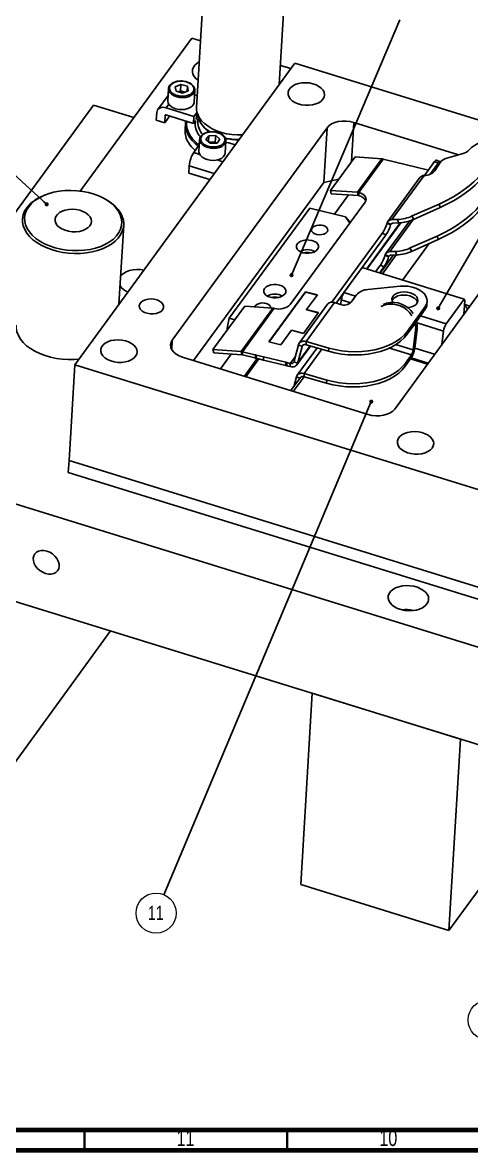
# Model space of a CAD drawing. Header units: millimetres. Extents: x 5 to 1495, y -1208 to 895.
# Drawn here: x 934.7 to 1045.4, y 5 to 282.9 of the extents above; entities that cross this region are included whole.
import ezdxf

# ---------------------------------------------------------------- set-up
doc = ezdxf.new("R2010")
doc.units = ezdxf.units.MM
doc.styles.add('SLDTEXTSTYLE13', font='TXT', dxfattribs={"width": 0.75})
doc.dimstyles.new('SLDDIMSTYLE2', dxfattribs={"dimtxt": 0.18, "dimasz": 1.016, "dimexe": 0, "dimexo": 0.0625, "dimgap": 0, "dimtad": 0, "dimtih": 1, "dimtoh": 1, "dimdec": 0, "dimrnd": 1e-09, "dimzin": 0, "dimdsep": 46, "dimtxsty": 'Standard', "dimblk1": 'DOT', "dimblk2": 'DOT', "dimsah": 1, "dimcen": 0.09, "dimadec": 0, "dimazin": 0, "dimtfac": 1.016, "dimtdec": 0, "dimtofl": 0, "dimtmove": 0, "dimatfit": 3, "dimldrblk": 'DOT', "dimfxl": 1, "dimfrac": 2, "dimtolj": 1, "dimtzin": 0, "dimarcsym": 0})

# ---------------------------------------------------------------- blocks, each defined once
blk = doc.blocks.new('SW_NOTE_39')
at = {"color": 0, "linetype": 'Continuous', "lineweight": 0}
blk.add_circle((-1.92, -4.55), 4.94, dxfattribs=at)
at = {"color": 0, "linetype": 'Continuous', "lineweight": 0, "insert": (-1.99, -2.74), "char_height": 3.5, "attachment_point": 2, "style": 'SLDTEXTSTYLE13'}
blk.add_mtext('11', dxfattribs=at)
blk = doc.blocks.new('_Dot')
at = {"color": 0, "linetype": 'ByBlock', "lineweight": -2}
blk.add_line((-0.5, 0), (-1, 0), dxfattribs=at)
at = {"color": 0, "linetype": 'ByBlock', "const_width": 0.5}
blk.add_lwpolyline([(-0.25, 0, 1), (0.25, 0, 1)], format="xyb", close=True, dxfattribs=at)
blk = doc.blocks.new('SW_NOTE_41')
at = {"color": 0, "linetype": 'Continuous', "lineweight": 0}
blk.add_circle((-1.58, -4.68), 4.94, dxfattribs=at)
at = {"color": 0, "linetype": 'Continuous', "lineweight": 0, "insert": (-1.65, -2.87), "char_height": 3.5, "attachment_point": 2, "style": 'SLDTEXTSTYLE13'}
blk.add_mtext('17', dxfattribs=at)

msp = doc.modelspace()

# ---------------------------------------------------------------- linework, layer by layer
at = {"color": 7, "linetype": 'Continuous', "lineweight": 25}
for p, q in [((981.32, 323.333), (977.634, 261.942)), ((998.012, 267.63), (1001.284, 322.135)), ((976.456, 279.04), (948.958, 241.35)), ((978.621, 278.371), (976.456, 279.04)), ((1001.843, 272.882), (947.591, 198.523)), ((1175.595, 219.198), (1001.843, 272.882)), ((1000.84, 271.506), (998.292, 272.294)), ((972.374, 267.052), (973.769, 267.633)), ((972.563, 265.981), (972.374, 267.052)), ((973.674, 266.062), (973.769, 267.633)), ((973.769, 267.633), (975.352, 267.144)), ((974.069, 268.411), (975.163, 268.215)), ((975.282, 265.964), (975.352, 267.144)), ((975.352, 267.144), (975.542, 266.073)), ((998.331, 268.067), (998.043, 268.156)), ((970.601, 264.876), (968.062, 261.397)), ((970.702, 266.561), (970.525, 263.616)), ((970.702, 266.561), (970.705, 266.602)), ((974.147, 265.491), (972.563, 265.981)), ((973.674, 266.062), (973.089, 265.818)), ((974.732, 265.736), (973.674, 266.062)), ((975.542, 266.073), (974.147, 265.491)), ((977.013, 263.226), (977.19, 266.171)), ((977.809, 264.856), (977.124, 265.067)), ((875.825, 157.89), (952.179, 262.543)), ((952.179, 262.543), (962.168, 259.457)), ((976.973, 259.748), (970.114, 261.867)), ((967.806, 260.66), (967.695, 258.815)), ((967.695, 258.815), (969.799, 258.165)), ((969.799, 258.165), (969.912, 260.05)), ((970.989, 259.797), (969.799, 258.165)), ((976.867, 257.981), (970.008, 260.1)), ((976.867, 257.981), (976.973, 259.748)), ((977.405, 258.719), (976.867, 257.981)), ((977.677, 260.714), (976.973, 259.748)), ((977.571, 258.953), (977.677, 260.714)), ((977.677, 260.714), (977.724, 260.853)), ((977.779, 260.633), (978.172, 259.242)), ((978.008, 259.824), (977.926, 258.456)), ((1009.809, 256.921), (971.632, 204.595)), ((974.891, 257.968), (974.797, 256.398)), ((981.758, 255.91), (982.853, 255.714)), ((1042.22, 250.282), (1016.391, 258.263)), ((978.391, 254.06), (978.214, 251.115)), ((978.391, 254.06), (978.394, 254.101)), ((979.927, 254.009), (980.623, 254.963)), ((980.951, 253.108), (979.927, 254.009)), ((980.534, 253.475), (980.623, 254.963)), ((980.623, 254.963), (982.343, 255.016)), ((982.249, 253.445), (980.625, 253.395)), ((982.671, 253.161), (980.951, 253.108)), ((982.249, 253.445), (982.343, 255.016)), ((982.575, 253.158), (982.249, 253.445)), ((982.343, 255.016), (983.367, 254.115)), ((983.367, 254.115), (982.671, 253.161)), ((984.702, 250.726), (984.879, 253.671)), ((987.128, 252.712), (985.6, 253.184)), ((978.31, 252.711), (976.919, 250.804)), ((1043.361, 250.615), (1039.369, 249.451)), ((975.841, 247.598), (975.731, 245.752)), ((1010.631, 241.51), (1016.711, 249.741)), ((1016.711, 249.741), (1023.294, 249.295)), ((1023.294, 249.295), (1017.281, 241.064)), ((1017.65, 241.004), (1023.663, 249.235)), ((1023.663, 249.235), (1034.807, 246.513)), ((1036.349, 248.621), (1033.82, 245.164)), ((1035.252, 245.495), (1037.245, 248.219)), ((1036.349, 248.621), (1037.245, 248.219)), ((1037.708, 248.4), (1036.417, 246.367)), ((1037.682, 248.577), (1036.786, 248.979)), ((980.887, 244.159), (975.731, 245.752)), ((1032.722, 244.672), (1024.777, 233.813)), ((1025.825, 234.304), (1033.77, 245.163)), ((1033.77, 245.163), (1033.826, 245.164)), ((1009.001, 243.45), (976.876, 199.6)), ((1012.702, 244.314), (1009.001, 243.45)), ((940.12, 240.327), (939.801, 240.195)), ((955.275, 239.266), (954.975, 239.435)), ((1017.281, 241.064), (1010.631, 241.51)), ((1010.815, 240.677), (1010.631, 241.51)), ((1017.464, 240.231), (1010.815, 240.677)), ((1011.644, 235.665), (1015.132, 240.388)), ((1017.281, 241.064), (1017.544, 241.028)), ((1017.464, 240.231), (1017.281, 241.064)), ((1017.597, 240.214), (1017.464, 240.231)), ((1017.597, 240.214), (1017.544, 241.028)), ((1017.65, 240.203), (1017.65, 241.004)), ((1026.501, 187.642), (1064.678, 239.969)), ((1005.545, 237.15), (985.654, 209.999)), ((1000.755, 213.396), (1019.196, 238.639)), ((1014.349, 235.007), (1005.545, 237.15)), ((1037.432, 238.148), (1030.835, 235.204)), ((1031.118, 234.369), (1037.715, 237.312)), ((1037.715, 237.312), (1037.432, 238.148)), ((1015.405, 233.45), (1014.349, 235.007)), ((1014.349, 235.007), (1015.309, 233.847)), ((1015.309, 233.847), (1015.495, 233.573)), ((1019.63, 222.113), (1027.982, 233.528)), ((1030.195, 234.008), (1024.288, 225.934)), ((1024.597, 233.431), (1025.493, 233.03)), ((1024.656, 233.6), (1025.524, 233.116)), ((1027.167, 234.333), (1025.825, 234.304)), ((1027.451, 233.497), (1026.108, 233.468)), ((1027.167, 234.333), (1027.451, 233.497)), ((1031.118, 234.369), (1030.835, 235.204)), ((958.483, 213.451), (959.653, 232.939)), ((1023.311, 230.8), (1010.993, 213.963)), ((1023.446, 230.984), (1023.311, 230.8)), ((1024.342, 230.583), (1023.446, 230.984)), ((1024.207, 230.399), (1012.028, 213.751)), ((1024.342, 230.583), (1024.207, 230.399)), ((1028.403, 219.403), (1034.996, 228.438)), ((1036.942, 230.269), (1030.345, 227.326)), ((1030.628, 226.49), (1037.226, 229.433)), ((1037.226, 229.433), (1036.942, 230.269)), ((1026.169, 225.601), (1022.89, 221.106)), ((1024.107, 225.553), (1025.003, 225.151)), ((1024.166, 225.721), (1025.034, 225.237)), ((1026.678, 226.455), (1025.335, 226.425)), ((1026.961, 225.619), (1025.619, 225.589)), ((1026.678, 226.455), (1026.961, 225.619)), ((1030.628, 226.49), (1030.345, 227.326)), ((1013.987, 216.333), (1018.467, 222.473)), ((1043.615, 214.703), (1018.467, 222.473)), ((1022.822, 222.921), (1021.751, 221.458)), ((1023.718, 222.52), (1022.721, 221.158)), ((1022.956, 223.105), (1022.822, 222.921)), ((1023.852, 222.704), (1022.956, 223.105)), ((1023.852, 222.704), (1023.718, 222.52)), ((1027.805, 217.901), (1019.832, 217.086)), ((1004.484, 216.558), (995.467, 204.215)), ((1004.484, 216.438), (995.54, 204.196)), ((1007.416, 215.791), (1004.484, 216.558)), ((1004.484, 216.438), (1004.484, 216.558)), ((1007.342, 215.69), (1004.484, 216.438)), ((1004.781, 212.184), (1007.416, 215.791)), ((1013.189, 213.394), (1013.332, 214.523)), ((1017.041, 215.757), (1015.754, 213.959)), ((1034.455, 213.425), (1034.502, 214.211)), ((1043.615, 214.703), (1039.213, 208.668)), ((1043.58, 211.051), (1043.775, 214.298)), ((1043.775, 214.298), (1043.615, 214.703)), ((981.664, 202.295), (989.565, 212.99)), ((996.435, 212.529), (988.617, 201.828)), ((988.987, 201.77), (996.804, 212.469)), ((989.565, 212.99), (996.435, 212.529)), ((996.435, 212.529), (996.804, 212.469)), ((996.804, 212.469), (996.874, 212.452)), ((1009.951, 213.473), (1002.935, 203.857)), ((1003.965, 206.288), (1007.712, 211.417)), ((1004.668, 204.28), (1011.661, 213.865)), ((1007.712, 211.417), (1004.781, 212.184)), ((1004.781, 212.064), (1004.781, 212.184)), ((1007.639, 211.316), (1004.781, 212.064)), ((1013.116, 213.415), (1011.661, 213.865)), ((1023.09, 212.93), (1024.123, 213.291)), ((1024.506, 213.714), (1023.69, 213.429)), ((1024.123, 213.291), (1024.506, 213.714)), ((1031.059, 208.099), (1034.009, 212.222)), ((1031.107, 208.884), (1034.057, 213.008)), ((1034.009, 212.222), (1034.057, 213.008)), ((1044.437, 212.225), (1043.721, 213.389)), ((985.152, 207.579), (985.654, 209.999)), ((985.654, 209.999), (987.096, 209.648)), ((1029.655, 206.855), (1031.107, 208.884)), ((1031.107, 208.884), (1031.059, 208.099)), ((985.505, 207.493), (985.152, 207.579)), ((985.152, 207.579), (985.152, 207.016)), ((998.398, 203.448), (1001.033, 207.055)), ((1001.033, 207.055), (1003.965, 206.288)), ((1029.608, 206.07), (1031.059, 208.099)), ((1029.608, 206.07), (1029.655, 206.855)), ((1031.652, 207.021), (1031.052, 202.25)), ((1032.035, 207.444), (1031.431, 202.637)), ((1031.652, 207.021), (1032.035, 207.444)), ((1038.557, 206.858), (1038.144, 203.599)), ((995.467, 204.215), (998.398, 203.448)), ((1002.755, 203.476), (1001.87, 200.11)), ((1002.377, 198.53), (1005.766, 203.163)), ((1002.755, 203.476), (1003.651, 203.074)), ((1003.651, 203.074), (1002.766, 199.709)), ((1004.621, 203.495), (1004.668, 204.28)), ((1010.172, 201.883), (1004.621, 203.495)), ((1004.668, 204.28), (1010.22, 202.668)), ((974.195, 200.428), (1019.919, 186.301)), ((988.617, 201.828), (981.664, 202.295)), ((981.848, 201.462), (981.664, 202.295)), ((988.8, 200.995), (981.848, 201.462)), ((983.494, 197.555), (986.165, 201.172)), ((988.8, 200.995), (988.617, 201.828)), ((991.998, 201.035), (988.987, 201.77)), ((988.987, 201.77), (988.988, 200.969)), ((988.988, 200.969), (991.998, 200.234)), ((991.998, 201.035), (992.163, 200.994)), ((992.163, 200.193), (991.998, 200.234)), ((992.163, 200.994), (992.325, 200.955)), ((992.163, 200.994), (992.163, 200.193)), ((992.326, 200.154), (992.163, 200.193)), ((994.097, 200.523), (992.325, 200.955)), ((992.325, 200.955), (992.326, 200.154)), ((992.326, 200.154), (994.097, 199.722)), ((999.654, 199.17), (994.097, 200.523)), ((994.097, 199.722), (994.097, 200.523)), ((1001.87, 200.11), (1001.66, 199.312)), ((1007.351, 202.702), (1002.445, 195.979)), ((1010.22, 202.668), (1010.172, 201.883)), ((1029.118, 198.191), (1030.57, 200.22)), ((1029.165, 198.977), (1030.617, 201.005)), ((1031.047, 202.214), (1031.052, 202.25)), ((947.591, 198.523), (946.177, 174.963)), ((947.591, 198.523), (1060.987, 163.487)), ((999.654, 198.369), (994.097, 199.722)), ((999.654, 199.17), (999.914, 199.101)), ((999.654, 199.17), (999.654, 198.369)), ((999.915, 198.3), (999.654, 198.369)), ((1000.753, 198.897), (999.914, 199.101)), ((999.915, 198.3), (999.914, 199.101)), ((1000.753, 198.096), (999.915, 198.3)), ((1000.753, 198.897), (1000.753, 198.096)), ((1002.556, 198.911), (1001.66, 199.312)), ((1002.556, 198.911), (1002.766, 199.709)), ((1029.118, 198.191), (1029.165, 198.977)), ((1034.568, 198.699), (1030.403, 199.986)), ((1003.253, 195.389), (1000.908, 192.175)), ((1002.265, 195.597), (1001.623, 193.155)), ((1004.131, 195.616), (1004.178, 196.402)), ((1009.683, 194.004), (1004.131, 195.616)), ((1004.178, 196.402), (1009.73, 194.79)), ((1009.73, 194.79), (1009.683, 194.004)), ((900.102, 174.387), (1151.584, 96.686)), ((946.177, 174.963), (946, 172.018)), ((946.177, 174.963), (1129.073, 118.453)), ((946, 172.018), (1128.896, 115.508)), ((898.687, 150.826), (1150.17, 73.125)), ((956.44, 132.982), (927.864, 93.816)), ((1003.309, 70.506), (1006.139, 117.627)), ((1042.718, 106.325), (1006.139, 117.627)), ((1039.888, 59.204), (1042.718, 106.325)), ((1068.464, 98.37), (1039.888, 59.204)), ((1039.888, 59.204), (1003.309, 70.506))]:
    msp.add_line(p, q, dxfattribs=at)
at = {"color": 8, "linetype": 'Continuous', "lineweight": 25}
for p, q in [((970.769, 262.765), (970.114, 261.867)), ((969.948, 260.1), (969.912, 260.05)), ((978.52, 258.318), (978.683, 258.033)), ((1009.001, 243.45), (1009.809, 256.921)), ((1015.806, 248.516), (1016.391, 258.263)), ((976.919, 250.804), (978.409, 250.344)), ((975.841, 247.598), (982.006, 245.693)), ((982.699, 249.019), (984.114, 248.581)), ((1027.876, 233.519), (1019.55, 222.138)), ((1025.335, 226.425), (1031.161, 234.388)), ((1025.738, 233.364), (1025.493, 233.03)), ((1026.893, 225.617), (1023.471, 220.927)), ((1025.248, 225.486), (1025.003, 225.151)), ((1015.638, 213.822), (1013.332, 214.523)), ((1013.987, 216.333), (1016.834, 215.468)), ((1013.196, 213.454), (1013.159, 213.402)), ((1038.557, 206.858), (1031.997, 208.852)), ((1032.85, 210.601), (1039.213, 208.668)), ((971.496, 202.327), (971.632, 204.595)), ((1005.684, 203.186), (1002.556, 198.911)), ((1003.875, 203.381), (1003.651, 203.074)), ((1026.702, 203.534), (1031.047, 202.214)), ((992.61, 200.085), (989.423, 195.723)), ((1001.999, 200.599), (1000.753, 198.897)), ((1004.178, 196.402), (1008.526, 202.361)), ((1030.617, 201.005), (1025.187, 202.655)), ((1030.57, 200.22), (1034.751, 198.95)), ((1031.431, 202.637), (1036.351, 201.142)), ((989.76, 195.619), (992.96, 199.999)), ((1001.489, 191.995), (1004.131, 195.616)), ((1002.265, 195.597), (1003.124, 195.212))]:
    msp.add_line(p, q, dxfattribs=at)
at = {"color": 7, "linetype": 'Continuous', "lineweight": 70}
for p, q in [((1490, 10), (10, 10)), ((1495, 5), (5, 5))]:
    msp.add_line(p, q, dxfattribs=at)
at = {"color": 7, "linetype": 'Continuous', "lineweight": 35}
for p, q in [((950, 10), (950, 5)), ((1000, 10), (1000, 5))]:
    msp.add_line(p, q, dxfattribs=at)
at = {"color": 7, "linetype": 'Continuous', "lineweight": 25, "flags": 128}
for points in [[(978.308, 273.161), (977.761, 272.838), (977.222, 272.375), (976.84, 271.851), (976.629, 271.286), (976.598, 270.7), (976.746, 270.115), (977.07, 269.55), (977.556, 269.028), (978.037, 268.662)], [(1008.798, 263.984), (1009.078, 264.509), (1009.178, 265.064), (1009.094, 265.627), (1008.829, 266.176), (1008.395, 266.686), (1007.808, 267.138), (1007.094, 267.513), (1006.281, 267.795), (1005.402, 267.973), (1004.495, 268.04), (1003.594, 267.993), (1002.739, 267.834), (1001.963, 267.57), (1001.298, 267.21), (1000.772, 266.771), (1000.406, 266.269), (1000.215, 265.726), (1000.208, 265.164), (1000.383, 264.605), (1000.734, 264.073), (1001.247, 263.59), (1001.901, 263.174), (1002.669, 262.844), (1003.519, 262.612), (1004.417, 262.489), (1005.325, 262.479), (1006.208, 262.583), (1007.028, 262.795), (1007.752, 263.109), (1008.35, 263.511), (1008.798, 263.984)], [(970.114, 261.867), (969.684, 261.963), (969.266, 261.983), (968.876, 261.926), (968.529, 261.795), (968.239, 261.593), (968.016, 261.33), (967.87, 261.015), (967.806, 260.66)], [(977.013, 263.226), (977.001, 263.112), (976.844, 262.662), (976.52, 262.253), (976.049, 261.907), (975.454, 261.642), (974.769, 261.473), (974.03, 261.409), (973.277, 261.454), (972.55, 261.605), (971.889, 261.853), (971.329, 262.187), (970.901, 262.586), (970.628, 263.031), (970.523, 263.497), (970.525, 263.616)], [(969.912, 260.05), (969.914, 260.065), (969.921, 260.078), (969.93, 260.089), (969.942, 260.097), (969.956, 260.103), (969.973, 260.105), (969.99, 260.104), (970.008, 260.1)], [(974.965, 258.568), (974.916, 258.246), (974.895, 257.332), (975.05, 256.416), (975.377, 255.512), (975.873, 254.631), (976.53, 253.787), (977.339, 252.99), (978.083, 252.4)], [(975.187, 258.5), (975.144, 257.803), (975.247, 256.887), (975.526, 255.979), (975.978, 255.092), (976.596, 254.239), (977.372, 253.432), (978.293, 252.683), (978.308, 252.673)], [(978.105, 259.481), (978.296, 258.813), (978.52, 258.318)], [(978.308, 259.445), (978.874, 258.677), (979.596, 257.956), (980.462, 257.296), (981.455, 256.707), (982.557, 256.202), (983.751, 255.788), (985.013, 255.473), (986.321, 255.263), (987.653, 255.162), (988.919, 255.167)], [(1016.391, 258.263), (1015.461, 258.485), (1014.488, 258.594), (1013.512, 258.584), (1012.57, 258.455), (1011.696, 258.213), (1010.926, 257.868), (1010.289, 257.432), (1009.809, 256.921)], [(985.6, 253.184), (985.054, 253.28), (984.858, 253.319)], [(1050.87, 249.074), (1051.785, 249.489), (1052.619, 249.967), (1053.343, 250.491), (1053.932, 251.043), (1054.366, 251.604), (1054.631, 252.154), (1054.716, 252.675), (1054.618, 253.149), (1054.342, 253.559), (1053.897, 253.89), (1053.298, 254.132), (1052.565, 254.277), (1051.725, 254.318), (1050.806, 254.256), (1049.84, 254.091), (1048.859, 253.83), (1047.899, 253.482), (1046.993, 253.058), (1046.17, 252.573), (1045.461, 252.045), (1044.889, 251.491)], [(984.702, 250.726), (984.69, 250.612), (984.533, 250.162), (984.21, 249.752), (983.738, 249.406), (983.144, 249.142), (982.458, 248.973), (981.719, 248.909), (980.966, 248.954), (980.239, 249.104), (979.578, 249.353), (979.019, 249.686), (978.59, 250.086), (978.317, 250.531), (978.213, 250.996), (978.214, 251.115)], [(1036.786, 248.979), (1036.732, 248.983), (1036.628, 248.929), (1036.499, 248.807), (1036.349, 248.621)], [(1037.245, 248.219), (1037.395, 248.406), (1037.524, 248.528), (1037.628, 248.582), (1037.702, 248.564), (1037.744, 248.477), (1037.747, 248.458)], [(1048.671, 246.692), (1047.94, 245.661), (1047.057, 244.629), (1046.03, 243.606), (1044.868, 242.601), (1043.582, 241.623), (1042.182, 240.681), (1040.682, 239.782), (1039.093, 238.935), (1037.432, 238.148)], [(1037.715, 237.312), (1039.377, 238.099), (1040.965, 238.946), (1042.465, 239.845), (1043.865, 240.788), (1045.151, 241.766), (1046.313, 242.77), (1047.34, 243.793), (1048.223, 244.825), (1048.954, 245.856)], [(955.275, 239.266), (955.595, 239.079), (956.627, 238.385), (957.525, 237.625), (958.279, 236.809), (958.876, 235.95), (959.31, 235.059), (959.573, 234.148), (959.662, 233.231), (959.575, 232.321), (959.315, 231.43), (958.884, 230.57), (958.289, 229.754), (957.538, 228.994), (956.641, 228.299), (955.611, 227.68), (954.464, 227.146), (953.213, 226.703), (951.878, 226.358), (950.477, 226.116), (949.03, 225.981), (947.556, 225.953), (946.078, 226.034), (944.614, 226.223), (943.187, 226.517), (941.816, 226.911), (940.519, 227.4), (939.317, 227.977), (938.224, 228.635), (937.258, 229.364), (936.43, 230.153), (935.753, 230.992), (935.237, 231.869), (934.888, 232.771), (934.712, 233.686), (934.711, 234.601), (934.884, 235.504), (935.23, 236.381), (935.744, 237.22), (935.744, 237.22)], [(936.225, 237.471), (936.901, 238.258), (937.733, 238.981), (938.708, 239.63), (939.812, 240.195), (941.028, 240.667), (942.338, 241.039), (943.721, 241.306), (945.157, 241.463), (946.624, 241.509), (948.1, 241.441), (949.562, 241.263), (950.988, 240.975), (952.357, 240.583), (953.648, 240.092), (954.84, 239.51), (955.917, 238.846), (956.862, 238.11), (957.661, 237.312), (958.3, 236.466), (958.772, 235.583), (959.068, 234.677), (959.184, 233.763), (959.118, 232.853), (958.872, 231.962), (958.449, 231.103), (957.855, 230.29), (957.1, 229.533), (956.194, 228.846), (955.153, 228.238), (953.99, 227.718), (952.725, 227.295), (951.376, 226.975), (949.964, 226.763), (948.51, 226.661), (947.035, 226.672), (945.564, 226.795), (944.117, 227.029), (942.717, 227.37), (941.385, 227.812), (940.141, 228.349), (939.004, 228.974), (937.991, 229.675), (937.118, 230.444), (936.397, 231.267), (935.84, 232.133), (935.456, 233.029), (935.25, 233.941), (935.224, 234.855), (935.38, 235.757), (935.716, 236.633), (936.225, 237.471)], [(1019.196, 238.639), (1019.378, 238.973), (1019.447, 239.323), (1019.401, 239.674), (1019.241, 240.013), (1018.974, 240.327), (1018.61, 240.603), (1018.163, 240.832), (1017.65, 241.004)], [(951.314, 232.809), (951.594, 233.334), (951.694, 233.89), (951.61, 234.453), (951.345, 235.001), (950.91, 235.512), (950.324, 235.963), (949.61, 236.338), (948.797, 236.621), (947.918, 236.799), (947.01, 236.866), (946.11, 236.819), (945.255, 236.66), (944.479, 236.395), (943.814, 236.036), (943.288, 235.596), (942.922, 235.095), (942.731, 234.552), (942.723, 233.989), (942.899, 233.431), (943.25, 232.899), (943.763, 232.415), (944.417, 232), (945.184, 231.67), (946.035, 231.438), (946.932, 231.315), (947.841, 231.305), (948.724, 231.408), (949.544, 231.621), (950.268, 231.935), (950.866, 232.336), (951.314, 232.809)], [(1048.181, 238.813), (1047.45, 237.782), (1046.567, 236.75), (1045.54, 235.728), (1044.379, 234.723), (1043.092, 233.745), (1041.692, 232.802), (1040.192, 231.904), (1038.604, 231.057), (1036.942, 230.269)], [(1037.226, 229.433), (1038.887, 230.221), (1040.475, 231.068), (1041.976, 231.966), (1043.375, 232.909), (1044.662, 233.887), (1045.824, 234.892), (1046.85, 235.914), (1047.733, 236.946), (1048.464, 237.977)], [(1009.818, 231.29), (1009.974, 231.634), (1009.952, 231.991), (1009.757, 232.328), (1009.404, 232.616), (1008.925, 232.828), (1008.362, 232.946), (1007.767, 232.96), (1007.19, 232.869), (1006.685, 232.679), (1006.295, 232.409), (1006.056, 232.082), (1005.988, 231.727), (1006.098, 231.377), (1006.375, 231.061), (1006.796, 230.808), (1007.322, 230.641), (1007.908, 230.574), (1008.5, 230.613), (1009.047, 230.755), (1009.5, 230.988), (1009.818, 231.29)], [(1007.492, 226.997), (1007.692, 227.41), (1007.707, 227.839), (1007.536, 228.257), (1007.19, 228.633), (1006.693, 228.943), (1006.078, 229.166), (1005.389, 229.285), (1004.671, 229.294), (1003.974, 229.191), (1003.345, 228.984), (1002.827, 228.686), (1002.455, 228.319), (1002.255, 227.906), (1002.24, 227.476), (1002.412, 227.059), (1002.758, 226.682), (1003.255, 226.372), (1003.869, 226.15), (1004.558, 226.03), (1005.276, 226.021), (1005.973, 226.124), (1006.602, 226.331), (1007.12, 226.629), (1007.492, 226.997)], [(964.643, 221.895), (963.83, 222.008), (962.881, 222.035), (961.951, 221.95), (961.075, 221.756), (960.284, 221.461), (959.606, 221.075), (959.066, 220.612), (958.901, 220.418)], [(999.458, 216.03), (999.658, 216.443), (999.673, 216.872), (999.501, 217.29), (999.155, 217.666), (998.658, 217.976), (998.044, 218.199), (997.355, 218.319), (996.637, 218.327), (995.94, 218.225), (995.311, 218.017), (994.793, 217.72), (994.421, 217.352), (994.221, 216.939), (994.206, 216.509), (994.378, 216.092), (994.724, 215.715), (995.221, 215.405), (995.835, 215.183), (996.524, 215.063), (997.242, 215.055), (997.939, 215.157), (998.568, 215.365), (999.086, 215.662), (999.458, 216.03)], [(1034.057, 213.008), (1034.369, 213.587), (1034.501, 214.199), (1034.45, 214.822), (1034.216, 215.436), (1033.808, 216.02), (1033.24, 216.554), (1032.529, 217.02), (1031.701, 217.404), (1030.783, 217.692), (1029.806, 217.874), (1028.802, 217.944), (1027.805, 217.901)], [(969.249, 212.081), (969.463, 212.518), (969.491, 212.982), (969.331, 213.442), (968.994, 213.87), (968.5, 214.238), (967.881, 214.524), (967.176, 214.711), (966.429, 214.785), (965.686, 214.742), (964.995, 214.586), (964.399, 214.325), (963.935, 213.977), (963.633, 213.562), (963.511, 213.108), (963.578, 212.643), (963.828, 212.196), (964.247, 211.794), (964.808, 211.464), (965.475, 211.226), (966.207, 211.095), (966.958, 211.079), (967.681, 211.179), (968.329, 211.39), (968.863, 211.697), (969.249, 212.081)], [(1029.715, 212.585), (1029.978, 212.62), (1030.679, 212.791), (1031.283, 213.065), (1031.755, 213.424), (1032.068, 213.848), (1032.203, 214.312), (1032.153, 214.79), (1031.92, 215.253), (1031.518, 215.674), (1030.971, 216.03), (1030.309, 216.299), (1029.572, 216.466), (1028.803, 216.521), (1028.046, 216.461), (1027.345, 216.289), (1026.74, 216.016), (1026.268, 215.657), (1025.955, 215.233), (1025.82, 214.769), (1025.87, 214.291), (1026.017, 213.961)], [(1032.118, 213.96), (1032.106, 214.004), (1031.873, 214.467), (1031.471, 214.889), (1030.923, 215.245), (1030.262, 215.514), (1029.525, 215.681), (1028.756, 215.736), (1027.999, 215.676), (1027.297, 215.504), (1026.693, 215.231), (1026.221, 214.872), (1025.908, 214.448), (1025.858, 214.336)], [(995.927, 212.579), (995.892, 212.799), (995.697, 213.136), (995.344, 213.424), (994.865, 213.636), (994.302, 213.755), (993.707, 213.768), (993.13, 213.677), (992.625, 213.487), (992.235, 213.217), (991.996, 212.89), (991.971, 212.828)], [(1043.751, 211.285), (1043.721, 211.325), (1043.605, 211.464)], [(1044.942, 212.917), (1044.531, 213.13), (1043.678, 213.459)], [(1031.543, 208.774), (1031.676, 207.911), (1031.652, 207.021)], [(948.647, 199.97), (947.462, 199.868), (945.988, 199.84), (944.51, 199.921), (943.046, 200.11), (941.619, 200.404), (940.248, 200.798), (938.951, 201.287), (937.749, 201.864), (936.656, 202.522), (935.689, 203.251), (934.862, 204.04), (934.185, 204.879), (933.669, 205.756), (933.32, 206.658), (933.144, 207.573), (933.13, 208.324)], [(1010.172, 201.883), (1011.742, 201.489), (1013.361, 201.202), (1015.011, 201.027), (1016.672, 200.965), (1018.322, 201.017), (1019.942, 201.182), (1021.512, 201.459), (1023.012, 201.843), (1024.424, 202.331), (1025.731, 202.916), (1026.917, 203.592), (1027.966, 204.349), (1028.867, 205.178), (1029.608, 206.07)], [(1010.22, 202.668), (1011.789, 202.274), (1013.408, 201.988), (1015.059, 201.812), (1016.719, 201.75), (1018.369, 201.802), (1019.989, 201.967), (1021.559, 202.244), (1023.059, 202.629), (1024.471, 203.117), (1025.778, 203.702), (1026.964, 204.377), (1028.013, 205.134), (1028.914, 205.963), (1029.655, 206.855)], [(962.584, 200.641), (962.864, 201.166), (962.963, 201.721), (962.879, 202.285), (962.615, 202.833), (962.18, 203.343), (961.594, 203.795), (960.879, 204.17), (960.066, 204.452), (959.188, 204.631), (958.28, 204.698), (957.38, 204.651), (956.524, 204.492), (955.748, 204.227), (955.084, 203.868), (954.558, 203.428), (954.192, 202.927), (954.001, 202.384), (953.993, 201.821), (954.168, 201.263), (954.52, 200.731), (955.033, 200.247), (955.687, 199.832), (956.454, 199.501), (957.304, 199.27), (958.202, 199.146), (959.111, 199.136), (959.993, 199.24), (960.813, 199.453), (961.537, 199.767), (962.136, 200.168), (962.584, 200.641)], [(971.632, 204.595), (971.328, 204.031), (971.211, 203.434), (971.286, 202.827), (971.551, 202.234), (971.994, 201.677), (972.598, 201.178), (973.342, 200.757), (974.195, 200.428)], [(1009.683, 194.004), (1011.252, 193.61), (1012.872, 193.324), (1014.522, 193.148), (1016.182, 193.086), (1017.833, 193.138), (1019.453, 193.303), (1021.022, 193.58), (1022.523, 193.965), (1023.935, 194.453), (1025.242, 195.038), (1026.427, 195.713), (1027.477, 196.47), (1028.377, 197.299), (1029.118, 198.191)], [(1009.73, 194.79), (1011.299, 194.396), (1012.919, 194.109), (1014.569, 193.934), (1016.229, 193.871), (1017.88, 193.923), (1019.5, 194.089), (1021.07, 194.365), (1022.57, 194.75), (1023.982, 195.238), (1025.289, 195.823), (1026.474, 196.498), (1027.524, 197.255), (1028.425, 198.085), (1029.165, 198.977)], [(1019.919, 186.301), (1020.85, 186.078), (1021.822, 185.97), (1022.798, 185.98), (1023.741, 186.108), (1024.614, 186.35), (1025.384, 186.696), (1026.021, 187.132), (1026.501, 187.642)], [(1035.742, 178.037), (1036.022, 178.562), (1036.122, 179.118), (1036.038, 179.681), (1035.773, 180.229), (1035.339, 180.739), (1034.752, 181.191), (1034.038, 181.566), (1033.225, 181.848), (1032.346, 182.027), (1031.439, 182.094), (1030.538, 182.047), (1029.683, 181.888), (1028.907, 181.623), (1028.242, 181.264), (1027.716, 180.824), (1027.35, 180.323), (1027.159, 179.78), (1027.152, 179.217), (1027.327, 178.659), (1027.678, 178.127), (1028.191, 177.643), (1028.845, 177.228), (1029.613, 176.897), (1030.463, 176.666), (1031.361, 176.543), (1032.269, 176.532), (1033.152, 176.636), (1033.972, 176.849), (1034.696, 177.163), (1035.294, 177.564), (1035.742, 178.037)], [(940.381, 147.143), (941.097, 146.992), (941.786, 146.986), (942.412, 147.126), (942.945, 147.405), (943.358, 147.808), (943.63, 148.316), (943.747, 148.903), (943.703, 149.54), (943.501, 150.194), (943.151, 150.833), (942.671, 151.425), (942.083, 151.94), (941.419, 152.352), (940.711, 152.641), (939.995, 152.792), (939.306, 152.798), (938.679, 152.658), (938.146, 152.379), (937.734, 151.976), (937.462, 151.468), (937.345, 150.881), (937.389, 150.245), (937.591, 149.59), (937.941, 148.951), (938.421, 148.36), (939.008, 147.845), (939.673, 147.432), (940.381, 147.143)], [(1034.434, 139.632), (1034.732, 140.179), (1034.853, 140.757), (1034.795, 141.345), (1034.557, 141.923), (1034.151, 142.468), (1033.589, 142.963), (1032.892, 143.388), (1032.086, 143.728), (1031.2, 143.972), (1030.265, 144.109), (1029.316, 144.136), (1028.386, 144.051), (1027.51, 143.858), (1026.718, 143.562), (1026.041, 143.176), (1025.501, 142.713), (1025.119, 142.189), (1024.908, 141.624), (1024.877, 141.038), (1025.025, 140.453), (1025.349, 139.888), (1025.835, 139.366), (1026.467, 138.904), (1027.222, 138.52), (1028.072, 138.226), (1028.987, 138.035), (1029.933, 137.953), (1030.877, 137.982), (1031.784, 138.122), (1032.622, 138.367), (1033.36, 138.709), (1033.971, 139.136), (1034.434, 139.632)]]:
    msp.add_lwpolyline(points, dxfattribs=at)
at = {"color": 8, "linetype": 'Continuous', "lineweight": 25, "flags": 128}
for points in [[(977.188, 266.139), (977.178, 266.057), (977.02, 265.607), (976.697, 265.198), (976.226, 264.852), (975.631, 264.587), (974.946, 264.418), (974.207, 264.354), (973.454, 264.399), (972.727, 264.55), (972.066, 264.798), (971.506, 265.132), (971.078, 265.531), (970.804, 265.976), (970.7, 266.442), (970.702, 266.561)], [(984.877, 253.639), (984.867, 253.557), (984.71, 253.107), (984.387, 252.698), (983.915, 252.351), (983.321, 252.087), (982.635, 251.918), (981.896, 251.854), (981.143, 251.899), (980.416, 252.05), (979.755, 252.298), (979.195, 252.631), (978.767, 253.031), (978.494, 253.476), (978.39, 253.941), (978.391, 254.06)]]:
    msp.add_lwpolyline(points, dxfattribs=at)
at = {"color": 7, "linetype": 'Continuous', "lineweight": 25}
for centre, radius, start, end in [((981.826, 261.735), 4.198, 177.17189, 213.04868), ((980.073, 256.149), 5.283, 177.29774, 212.92283), ((984.669, 261.978), 7.169, 213.38042, 237.87817), ((982.722, 257.774), 8.39, 212.40962, 229.92217), ((988.084, 269.15), 15.195, 257.20422, 269.81048), ((982.736, 247.065), 6.915, 147.26605, 175.58338), ((1042.518, 253.857), 3.35, 284.58638, 315.0704), ((1040.068, 246.508), 3.025, 103.36595, 141.29031), ((1033.729, 243.888), 1.276, 88.14819, 142.07546), ((1033.806, 248.6), 3.435, 270.33916, 319.46995), ((943.296, 231.176), 9.672, 111.18102, 141.32768), ((1017.237, 237.818), 2.42, 28.11036, 80.18239), ((1016.14, 235.915), 8.815, 325.9849, 343.63366), ((1025.775, 233.064), 1.241, 87.68788, 154.41497), ((1026.083, 232.848), 0.62, 87.68788, 154.41497), ((1026.776, 244.138), 9.813, 272.28846, 294.43509), ((1027.059, 243.302), 9.813, 272.28846, 294.43509), ((1017.036, 235.514), 8.815, 325.9849, 343.63366), ((1004.975, 222.846), 4.071, 62.50715, 117.52601), ((1004.975, 223.65), 2.594, 70.49025, 109.54292), ((1015.65, 228.036), 8.815, 325.9849, 343.63366), ((1016.546, 227.635), 8.815, 325.9849, 343.63366), ((1025.285, 225.186), 1.241, 87.68788, 154.41497), ((1025.594, 224.969), 0.62, 87.68788, 154.41497), ((1026.286, 236.26), 9.813, 272.28846, 294.43509), ((1026.569, 235.424), 9.813, 272.28846, 294.43509), ((962.175, 220.278), 4.095, 213.43488, 248.6112), ((1019.976, 213.188), 3.901, 92.11446, 138.81058), ((996.941, 211.879), 4.071, 62.50715, 117.52601), ((996.941, 212.684), 2.594, 70.49025, 109.54292), ((1011.079, 212.478), 1.504, 67.24175, 138.57507), ((1014.009, 215.753), 2.503, 249.10138, 314.21037), ((998.018, 216.198), 3.916, 253.01305, 314.33137), ((1025.652, 207.556), 5.935, 30.89865, 104.92899), ((1026.035, 207.991), 5.923, 32.21716, 104.96038), ((1032.205, 213.574), 2.254, 323.1661, 356.22923), ((1027.081, 208.015), 4.987, 353.4221, 14.69645), ((1025.586, 203.357), 5.889, 327.81538, 352.97748), ((1028.125, 202.574), 2.945, 327.81538, 352.97748), ((1029.216, 130.292), 7.958, 75.93931, 97.18796)]:
    msp.add_arc(centre, radius, start, end, dxfattribs=at)
at = {"color": 8, "linetype": 'Continuous', "lineweight": 25}
for centre, radius, start, end in [((981.453, 257.78), 4.156, 166.95264, 213.28222), ((982.468, 258.405), 4.543, 179.35587, 222.94299), ((984.032, 261.322), 6.218, 199.53931, 239.99926), ((988.092, 269.256), 15.228, 256.96828, 269.98203)]:
    msp.add_arc(centre, radius, start, end, dxfattribs=at)
at = {"color": 7, "linetype": 'Continuous', "lineweight": 25}
for centre in [(1013.917, 215.155), (1039.142, 207.49)]:
    msp.add_ellipse(centre, major_axis=(0.443, 1.433), ratio=0.2896329, start_param=0.7008941, end_param=2.1146108, dxfattribs=at)
for points, knots in [([(974.072, 268.464), (973.83, 268.469), (973.489, 268.476), (973.004, 268.419), (972.608, 268.342), (972.172, 268.205), (971.762, 268.019), (971.394, 267.78), (971.083, 267.49), (970.853, 267.147), (970.723, 266.845), (970.722, 266.657), (970.721, 266.607)], [0, 0, 0, 0, 0.1463991, 0.2054434, 0.3022743, 0.4009272, 0.5051358, 0.6124774, 0.7226621, 0.8362643, 0.9554753, 1, 1, 1, 1]), ([(975.23, 268.253), (975.214, 268.259), (975.075, 268.309), (974.691, 268.398), (974.313, 268.438), (974.072, 268.464)], [0, 0, 0, 0, 0.0462612, 0.3905506, 1, 1, 1, 1]), ([(975.163, 268.215), (975.492, 268.086), (975.998, 267.888), (976.487, 267.485), (976.771, 267.136), (976.932, 266.761), (976.993, 266.271), (976.816, 265.934), (976.701, 265.715)], [0, 0, 0, 0, 0.2394568, 0.3683607, 0.5, 0.6316393, 0.7605432, 1, 1, 1, 1]), ([(976.908, 267.108), (976.88, 267.157), (976.778, 267.338), (976.496, 267.602), (976.082, 267.897), (975.653, 268.113), (975.35, 268.214), (975.23, 268.253)], [0, 0, 0, 0, 0.0960015, 0.3485318, 0.5868309, 0.8365322, 1, 1, 1, 1]), ([(977.171, 266.138), (977.18, 266.231), (977.202, 266.471), (977.107, 266.807), (976.964, 267.024), (976.908, 267.108)], [0, 0, 0, 0, 0.2795291, 0.7226937, 1, 1, 1, 1]), ([(976.701, 265.715), (976.513, 265.518), (976.223, 265.216), (975.6, 264.937), (975.053, 264.781), (974.458, 264.704), (973.669, 264.695), (973.113, 264.825), (972.752, 264.91)], [0, 0, 0, 0, 0.2394568, 0.3683607, 0.5, 0.6316393, 0.7605432, 1, 1, 1, 1]), ([(981.761, 255.964), (981.519, 255.969), (981.179, 255.976), (980.693, 255.918), (980.297, 255.841), (979.861, 255.705), (979.452, 255.518), (979.083, 255.279), (978.772, 254.99), (978.542, 254.647), (978.412, 254.344), (978.411, 254.157), (978.411, 254.106)], [0, 0, 0, 0, 0.1463991, 0.2054434, 0.3022743, 0.4009272, 0.5051358, 0.6124774, 0.7226621, 0.8362643, 0.9554753, 1, 1, 1, 1]), ([(982.919, 255.753), (982.903, 255.759), (982.764, 255.808), (982.38, 255.898), (982.003, 255.938), (981.761, 255.964)], [0, 0, 0, 0, 0.0462612, 0.3905506, 1, 1, 1, 1]), ([(982.853, 255.714), (983.182, 255.586), (983.688, 255.388), (984.176, 254.984), (984.46, 254.635), (984.621, 254.261), (984.682, 253.771), (984.505, 253.433), (984.39, 253.214)], [0, 0, 0, 0, 0.2394568, 0.3683607, 0.5, 0.6316393, 0.7605432, 1, 1, 1, 1]), ([(984.598, 254.607), (984.569, 254.657), (984.467, 254.837), (984.185, 255.102), (983.771, 255.397), (983.342, 255.613), (983.039, 255.713), (982.919, 255.753)], [0, 0, 0, 0, 0.0960015, 0.3485318, 0.5868309, 0.8365322, 1, 1, 1, 1]), ([(984.39, 253.214), (984.202, 253.018), (983.912, 252.715), (983.29, 252.436), (982.743, 252.281), (982.146, 252.203), (981.362, 252.2), (980.412, 252.37), (979.61, 252.742), (979.117, 253.139), (978.834, 253.489), (978.673, 253.863), (978.612, 254.353), (978.788, 254.69), (978.903, 254.91)], [0, 0, 0, 0, 0.1197284, 0.1841803, 0.25, 0.3158197, 0.3802716, 0.5, 0.6197284, 0.6841803, 0.75, 0.8158197, 0.8802716, 1, 1, 1, 1]), ([(984.86, 253.638), (984.869, 253.731), (984.891, 253.971), (984.797, 254.307), (984.653, 254.524), (984.598, 254.607)], [0, 0, 0, 0, 0.2795291, 0.72269369, 1, 1, 1, 1]), ([(1023.663, 249.235), (1023.632, 249.242), (1023.57, 249.257), (1023.446, 249.28), (1023.355, 249.289), (1023.294, 249.295)], [0, 0, 0, 0, 0.2509061, 0.5018122, 1, 1, 1, 1]), ([(1017.544, 241.028), (1017.553, 241.026), (1017.571, 241.022), (1017.606, 241.015), (1017.632, 241.008), (1017.65, 241.004)], [0, 0, 0, 0, 0.2500601, 0.5001202, 1, 1, 1, 1]), ([(1017.597, 240.214), (1017.606, 240.213), (1017.619, 240.21), (1017.637, 240.206), (1017.645, 240.204), (1017.65, 240.203)], [0, 0, 0, 0, 0.499717, 0.7498241, 1, 1, 1, 1]), ([(1024.597, 233.431), (1024.601, 233.446), (1024.61, 233.475), (1024.629, 233.533), (1024.645, 233.573), (1024.656, 233.6)], [0, 0, 0, 0, 0.2503258, 0.5006515, 1, 1, 1, 1]), ([(1025.524, 233.116), (1025.518, 233.102), (1025.51, 233.082), (1025.5, 233.053), (1025.495, 233.038), (1025.493, 233.03)], [0, 0, 0, 0, 0.4984439, 0.7490327, 1, 1, 1, 1]), ([(1024.107, 225.553), (1024.112, 225.567), (1024.12, 225.597), (1024.139, 225.654), (1024.155, 225.694), (1024.166, 225.721)], [0, 0, 0, 0, 0.2503258, 0.5006515, 1, 1, 1, 1]), ([(1025.034, 225.237), (1025.029, 225.224), (1025.02, 225.203), (1025.01, 225.174), (1025.006, 225.159), (1025.003, 225.151)], [0, 0, 0, 0, 0.4984439, 0.7490327, 1, 1, 1, 1]), ([(1002.755, 203.476), (1002.818, 203.633), (1002.946, 203.949), (1003.374, 204.258), (1003.922, 204.396), (1004.38, 204.359), (1004.628, 204.291), (1004.668, 204.28)], [0, 0, 0, 0, 0.2383952, 0.4767986, 0.7152879, 0.9538381, 1, 1, 1, 1]), ([(1003.651, 203.074), (1003.683, 203.154), (1003.749, 203.314), (1003.966, 203.473), (1004.244, 203.547), (1004.475, 203.532), (1004.601, 203.5), (1004.621, 203.495)], [0, 0, 0, 0, 0.2383504, 0.4766905, 0.7152799, 0.9541123, 1, 1, 1, 1]), ([(988.617, 201.828), (988.648, 201.826), (988.711, 201.82), (988.835, 201.804), (988.927, 201.783), (988.987, 201.77)], [0, 0, 0, 0, 0.2568385, 0.513677, 1, 1, 1, 1]), ([(988.988, 200.969), (988.956, 200.976), (988.894, 200.988), (988.832, 200.993), (988.8, 200.995)], [0, 0, 0, 0, 0.49746899, 1, 1, 1, 1]), ([(1001.66, 199.312), (1001.628, 199.233), (1001.565, 199.075), (1001.35, 198.922), (1001.073, 198.847), (1000.861, 198.88), (1000.753, 198.897)], [0, 0, 0, 0, 0.2477949, 0.4955875, 0.7434387, 1, 1, 1, 1]), ([(1000.753, 198.096), (1000.961, 198.061), (1001.375, 197.991), (1001.924, 198.13), (1002.36, 198.429), (1002.49, 198.748), (1002.556, 198.911)], [0, 0, 0, 0, 0.2478659, 0.4957318, 0.7435926, 1, 1, 1, 1]), ([(1002.265, 195.597), (1002.329, 195.755), (1002.456, 196.07), (1002.885, 196.379), (1003.432, 196.517), (1003.891, 196.48), (1004.138, 196.413), (1004.178, 196.402)], [0, 0, 0, 0, 0.2383952, 0.4767986, 0.7152879, 0.9538381, 1, 1, 1, 1]), ([(1003.26, 195.385), (1003.266, 195.398), (1003.309, 195.487), (1003.481, 195.591), (1003.753, 195.669), (1003.986, 195.653), (1004.111, 195.622), (1004.131, 195.616)], [0, 0, 0, 0, 0.0482584, 0.3460832, 0.6442196, 0.9426597, 1, 1, 1, 1])]:
    msp.add_open_spline(points, degree=3, knots=knots, dxfattribs=at)
at = {"color": 8, "linetype": 'Continuous', "lineweight": 25}
for points, knots in [([(972.752, 264.91), (972.423, 265.039), (971.917, 265.237), (971.428, 265.64), (971.145, 265.989), (970.982, 266.364), (970.931, 266.851), (971.148, 267.43), (971.701, 267.906), (972.313, 268.189), (972.862, 268.342), (973.458, 268.425), (973.867, 268.415), (974.069, 268.411)], [0, 0, 0, 0, 0.1360131, 0.2092313, 0.2840033, 0.3587753, 0.4319935, 0.5680065, 0.7040196, 0.7772378, 0.8520098, 0.9267818, 1, 1, 1, 1]), ([(978.903, 254.91), (979.092, 255.106), (979.381, 255.408), (980.004, 255.688), (980.551, 255.842), (981.147, 255.925), (981.556, 255.915), (981.758, 255.91)], [0, 0, 0, 0, 0.31484978, 0.48433893, 0.65742489, 0.83051085, 1, 1, 1, 1]), ([(977.979, 255.5), (978.136, 255.25), (978.31, 254.972), (978.562, 254.717), (978.587, 254.692)], [0, 0, 0, 0, 0.8992521, 1, 1, 1, 1])]:
    msp.add_open_spline(points, degree=3, knots=knots, dxfattribs=at)

# ---------------------------------------------------------------- block references
at = {"color": 7, "linetype": 'Continuous', "lineweight": 0}
for name, p in [('SW_NOTE_39', (969.562, 68.009)), ('SW_NOTE_41', (1051.127, 41.814))]:
    msp.add_blockref(name, p, dxfattribs=at)

# ---------------------------------------------------------------- texts
at = {"color": 7, "linetype": 'Continuous', "lineweight": 0, "char_height": 3.9688, "attachment_point": 2, "style": 'SLDTEXTSTYLE13'}
for s, insert in [('11', (974.92, 10.06)), ('10', (1024.92, 10.06))]:
    msp.add_mtext(s, dxfattribs=dict(at, insert=insert))

# ---------------------------------------------------------------- leaders
at = {"color": 7, "linetype": 'Continuous', "lineweight": 0}
for points in [[(1001.05, 220.618), (1027.737, 283.524)], [(1037.224, 212.46), (1072.814, 273.375)], [(940.654, 238.084), (921.25, 255.808)], [(1020.714, 189.469), (969.562, 68.009)]]:
    msp.add_leader(points, dimstyle='SLDDIMSTYLE2', dxfattribs=at)

doc.saveas('drawing.dxf')
